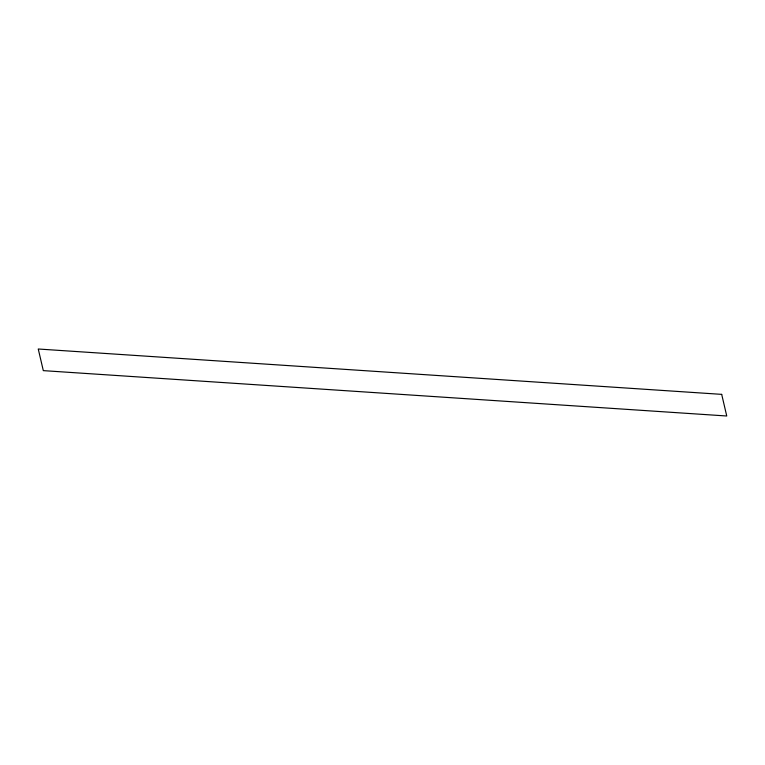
<?xml version="1.0" encoding="UTF-8"?>
<svg xmlns="http://www.w3.org/2000/svg" width="765" height="765" viewBox="0 0 765 765"><rect width="100%" height="100%" fill="white"/><g stroke="black" fill="none" stroke-linecap="round" stroke-linejoin="round"><path stroke-width="1.15" d="M721.691 394.367L38.25 349.003L43.309 370.633L726.75 415.997L721.691 394.367"/></g></svg>
